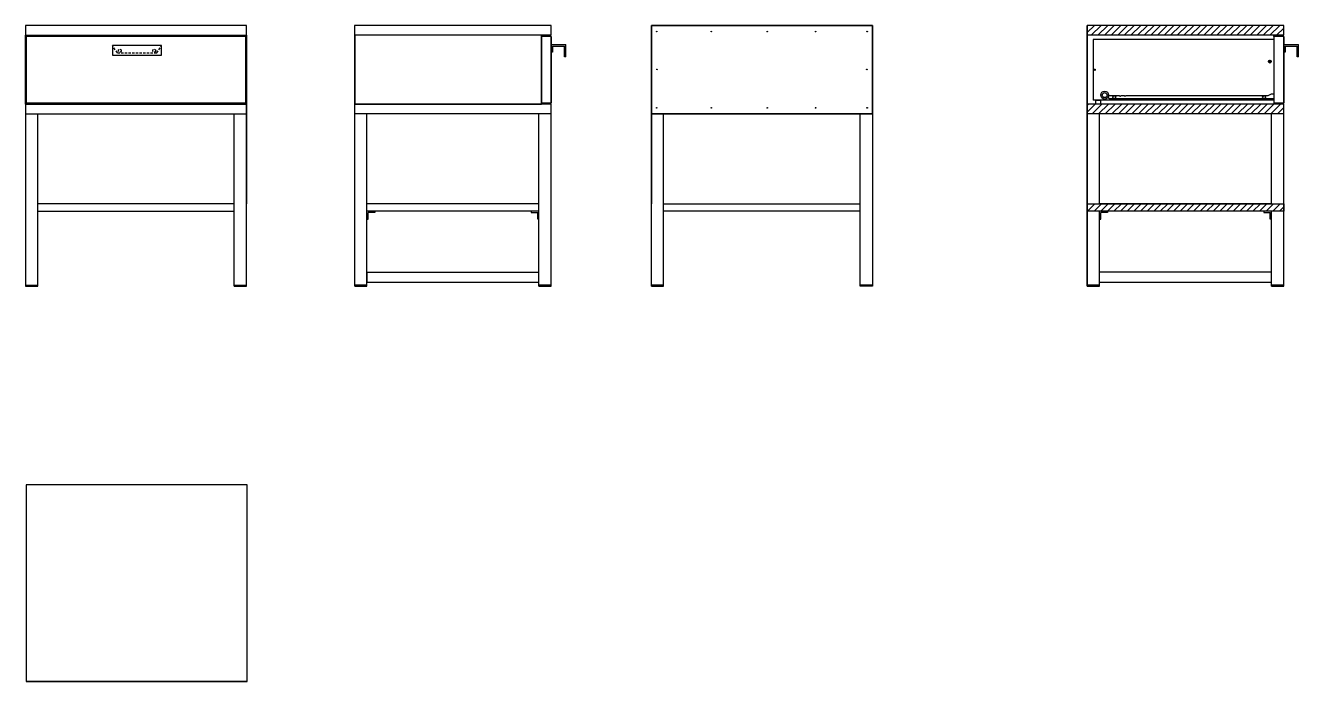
# Model space of a CAD drawing. Header units: millimetres. Extents: x -1075 to 24338, y -11868 to 7393.
# Drawn here: x 9197 to 11788, y 2388 to 3722 of the extents above; entities that cross this region are included whole.
import ezdxf

# ---------------------------------------------------------------- set-up
doc = ezdxf.new("R2010")
doc.units = ezdxf.units.MM
doc.linetypes.add('HIDDEN', pattern=[0.375, 0.25, -0.125])
for name, color, linetype in [('IN-FURN', 3, 'Continuous'), ('IN-FURN-STOR', 104, 'Continuous'), ('IN-FURN-WKSF', 4, 'Continuous'), ('viti e cerniere', 3, 'Continuous')]:
    doc.layers.add(name, color=color, linetype=linetype)
pattern_1 = [(45, (-14173.651, -13432.141), (-6.735192, 6.735192), [])]

msp = doc.modelspace()

# ---------------------------------------------------------------- hatches: boundary and pattern name
at = {"layer": 'IN-FURN-STOR'}
h = msp.add_hatch(dxfattribs=at)
h.set_pattern_fill('ANSI31', color=2, scale=3)
h.set_pattern_definition(pattern_1)
h.paths.add_polyline_path([(11758, 3722.1), (11358, 3722.1), (11358, 3702.1), (11758, 3702.1)])
h.paths.add_polyline_path([(11758, 3562), (11358, 3562), (11358, 3542.1), (11758, 3542.1)])
h = msp.add_hatch(dxfattribs=at)
h.set_pattern_fill('ANSI31', color=2, scale=3)
h.set_pattern_definition(pattern_1)
h.paths.add_polyline_path([(11758, 3359.3), (11358, 3359.3), (11358, 3344.3), (11758, 3344.3)])

# ---------------------------------------------------------------- linework, layer by layer
for p, q in [((9647.1, 3722.1, 412.9), (9197.1, 3722.1, 412.9)), ((9197.1, 3722.1, 412.9), (9197.1, 3192.1, 412.9)), ((9197.1, 3722.1, 412.9), (9197.1, 3702.1, 412.9)), ((9647.1, 3192.1, 412.9), (9647.1, 3722.1, 412.9)), ((10267, 3722.1, 825.8), (9867, 3722.1, 825.8)), ((9867, 3722.1, 825.8), (9867, 3192.1, 825.8)), ((9867.1, 3192.1, 825.8), (9867.1, 3722.1, 825.8)), ((10267, 3702.1, 825.8), (10267, 3722.1, 825.8)), ((10470.9, 3192.1, 1238.7), (10470.9, 3722.1, 1238.7)), ((10470.9, 3722.1, 1238.7), (10920.9, 3722.1, 1238.7)), ((10920.9, 3722.1, 1238.7), (10920.9, 3192.1, 1238.7)), ((10920.9, 3722.1, 1238.7), (10920.9, 3702.1, 1238.7)), ((11758, 3722.1, 1651.6), (11358, 3722.1, 1651.6)), ((11358, 3722.1, 1651.6), (11358, 3192.1, 1651.6)), ((11358, 3192.1, 1651.6), (11358, 3722.1, 1651.6)), ((11758, 3702.1, 1651.6), (11758, 3722.1, 1651.6)), ((9197.1, 3702.1, 412.9), (9647.1, 3702.1, 412.9)), ((10267, 3702.1, 825.8), (9867, 3702.1, 825.8)), ((10247, 3699.9, 825.8), (10247, 3702.1, 825.8)), ((10267, 3699.9, 825.8), (10247, 3699.9, 825.8)), ((10247, 3699.9, 825.8), (10247, 3564.1, 825.8)), ((10267, 3564.1, 825.8), (10267, 3699.9, 825.8)), ((10267, 3699.9, 825.8), (10267, 3564.1, 825.8)), ((10267, 3683.3, 825.8), (10297.1, 3683.3, 825.8)), ((10270, 3680.3, 825.8), (10294.1, 3680.3, 825.8)), ((10270, 3680.3, 825.8), (10270, 3667.7, 825.8)), ((10294.1, 3658.3, 825.8), (10294.1, 3680.3, 825.8)), ((10297.1, 3658.3, 825.8), (10297.1, 3683.3, 825.8)), ((11758, 3702.1, 1651.6), (11358, 3702.1, 1651.6)), ((11738, 3699.9, 1651.6), (11738, 3702.1, 1651.6)), ((11758, 3699.9, 1651.6), (11738, 3699.9, 1651.6)), ((11738, 3699.9, 1651.6), (11738, 3564.1, 1651.6)), ((11758, 3564.1, 1651.6), (11758, 3699.9, 1651.6)), ((11758, 3699.9, 1651.6), (11758, 3564.1, 1651.6)), ((11758, 3683.3, 1651.6), (11788, 3683.3, 1651.6)), ((11761, 3680.3, 1651.6), (11785, 3680.3, 1651.6)), ((11761, 3680.3, 1651.6), (11761, 3667.7, 1651.6)), ((11785, 3658.3, 1651.6), (11785, 3680.3, 1651.6)), ((11788, 3658.3, 1651.6), (11788, 3683.3, 1651.6)), ((10270, 3667.7, 825.8), (10267, 3667.7, 825.8)), ((10297.1, 3658.3, 825.8), (10294.1, 3658.3, 825.8)), ((11761, 3667.7, 1651.6), (11758, 3667.7, 1651.6)), ((11788, 3658.3, 1651.6), (11785, 3658.3, 1651.6)), ((9197.1, 3562.1, 412.9), (9647.1, 3562.1, 412.9)), ((9197.1, 3562.1, 412.9), (9197.1, 3542.1, 412.9)), ((9647.1, 3562.1, 412.9), (9647.1, 3359.3, 412.9)), ((10267, 3562, 825.8), (9867, 3562, 825.8)), ((10267, 3564.1, 825.8), (10247, 3564.1, 825.8)), ((10247, 3564.1, 825.8), (10247, 3562, 825.8)), ((10267, 3192.1, 825.8), (10267, 3562, 825.8)), ((10470.9, 3562.1, 1238.7), (10470.9, 3359.3, 1238.7)), ((10920.9, 3562.1, 1238.7), (10920.9, 3542.1, 1238.7)), ((11758, 3562, 1651.6), (11358, 3562, 1651.6)), ((11758, 3564.1, 1651.6), (11738, 3564.1, 1651.6)), ((11738, 3564.1, 1651.6), (11738, 3562, 1651.6)), ((11758, 3192.1, 1651.6), (11758, 3562, 1651.6)), ((9197.1, 3542.1, 412.9), (9647.1, 3542.1, 412.9)), ((9222.1, 3192.1, 412.9), (9222.1, 3542.1, 412.9)), ((9622.1, 3192.1, 412.9), (9622.1, 3542.1, 412.9)), ((10267, 3542.1, 825.8), (9867, 3542.1, 825.8)), ((9892.1, 3192.1, 825.8), (9892.1, 3542.1, 825.8)), ((10242, 3192.1, 825.8), (10242, 3542.1, 825.8)), ((10267, 3192.1, 825.8), (10267, 3542.1, 825.8)), ((10920.9, 3542.1, 1238.7), (10470.9, 3542.1, 1238.7)), ((10495.9, 3192.1, 1238.7), (10495.9, 3542.1, 1238.7)), ((10920.9, 3542.1, 1238.7), (10695.9, 3542.1, 1238.7)), ((10895.9, 3192.1, 1238.7), (10895.9, 3542.1, 1238.7)), ((11758, 3542.1, 1651.6), (11358, 3542.1, 1651.6)), ((11383, 3359.3, 1651.6), (11383, 3542.1, 1651.6)), ((11733, 3359.3, 1651.6), (11733, 3542.1, 1651.6)), ((11758, 3192.1, 1651.6), (11758, 3542.1, 1651.6)), ((9197.1, 3359.3, 412.9), (9197.1, 3344.3, 412.9)), ((9622.1, 3359.3, 412.9), (9222.1, 3359.3, 412.9)), ((9222.1, 3344.3, 412.9), (9622.1, 3344.3, 412.9)), ((10242, 3359.3, 825.8), (9892.1, 3359.3, 825.8)), ((10242, 3344.3, 825.8), (9892.1, 3344.3, 825.8)), ((9908, 3344.3, 825.8), (9908, 3341.9, 825.8)), ((10226.1, 3344.3, 825.8), (10226.1, 3341.9, 825.8)), ((10495.9, 3359.3, 1238.7), (10895.9, 3359.3, 1238.7)), ((10895.9, 3344.3, 1238.7), (10495.9, 3344.3, 1238.7)), ((10920.9, 3359.3, 1238.7), (10920.9, 3344.3, 1238.7)), ((11733, 3359.3, 1651.6), (11383, 3359.3, 1651.6)), ((11383, 3192.1, 1651.6), (11383, 3344.3, 1651.6)), ((11733, 3344.3, 1651.6), (11383, 3344.3, 1651.6)), ((11398.9, 3344.3, 1651.6), (11398.9, 3341.9, 1651.6)), ((11717.1, 3344.3, 1651.6), (11717.1, 3341.9, 1651.6)), ((11733, 3192.1, 1651.6), (11733, 3344.3, 1651.6)), ((9892.1, 3328.4, 825.8), (9894.4, 3328.4, 825.8)), ((9894.4, 3328.4, 825.8), (9894.4, 3341.9, 825.8)), ((9908, 3341.9, 825.8), (9894.4, 3341.9, 825.8)), ((10226.1, 3341.9, 825.8), (10239.7, 3341.9, 825.8)), ((10239.7, 3328.4, 825.8), (10239.7, 3341.9, 825.8)), ((10242, 3328.4, 825.8), (10239.7, 3328.4, 825.8)), ((11383, 3328.4, 1651.6), (11385.4, 3328.4, 1651.6)), ((11385.4, 3328.4, 1651.6), (11385.4, 3341.9, 1651.6)), ((11398.9, 3341.9, 1651.6), (11385.4, 3341.9, 1651.6)), ((11717.1, 3341.9, 1651.6), (11730.6, 3341.9, 1651.6)), ((11730.6, 3328.4, 1651.6), (11730.6, 3341.9, 1651.6)), ((11733, 3328.4, 1651.6), (11730.6, 3328.4, 1651.6)), ((9197.1, 3193.8, 412.9), (9222.1, 3193.8, 412.9)), ((9197.1, 3192.1, 412.9), (9222.1, 3192.1, 412.9)), ((9197.1, 3192.1, 412.9), (9222.1, 3192.1, 412.9)), ((9622.1, 3193.8, 412.9), (9647.1, 3193.8, 412.9)), ((9622.1, 3192.1, 412.9), (9647.1, 3192.1, 412.9)), ((9647.1, 3192.1, 412.9), (9622.1, 3192.1, 412.9)), ((9892.1, 3193.8, 825.8), (9867.1, 3193.8, 825.8)), ((9892.1, 3192.1, 825.8), (9867.1, 3192.1, 825.8)), ((9867.1, 3192.1, 825.8), (9892.1, 3192.1, 825.8)), ((10267, 3193.8, 825.8), (10242, 3193.8, 825.8)), ((10267, 3192.1, 825.8), (10242, 3192.1, 825.8)), ((10242, 3192.1, 825.8), (10267, 3192.1, 825.8)), ((10495.9, 3193.8, 1238.7), (10470.9, 3193.8, 1238.7)), ((10495.9, 3192.1, 1238.7), (10470.9, 3192.1, 1238.7)), ((10470.9, 3192.1, 1238.7), (10495.9, 3192.1, 1238.7)), ((10920.9, 3193.8, 1238.7), (10895.9, 3193.8, 1238.7)), ((10920.9, 3192.1, 1238.7), (10895.9, 3192.1, 1238.7)), ((10920.9, 3192.1, 1238.7), (10895.9, 3192.1, 1238.7)), ((11383, 3193.8, 1651.6), (11358, 3193.8, 1651.6)), ((11383, 3192.1, 1651.6), (11358, 3192.1, 1651.6)), ((11358, 3192.1, 1651.6), (11383, 3192.1, 1651.6)), ((11758, 3193.8, 1651.6), (11733, 3193.8, 1651.6)), ((11758, 3192.1, 1651.6), (11733, 3192.1, 1651.6)), ((11733, 3192.1, 1651.6), (11758, 3192.1, 1651.6)), ((9648.5, 2387.7, 412.9), (9648.5, 2787.7, 412.9)), ((9648.5, 2387.7, 412.9), (9198.5, 2387.7, 412.9))]:
    msp.add_line(p, q)
for points, elevation in [([(10920.9, 3722.1), (10470.9, 3722.1), (10470.9, 3542.1), (10920.9, 3542.1)], 1238.7), ([(9197.1, 3702.1), (9647.1, 3702.1), (9647.1, 3562.1), (9197.1, 3562.1)], 412.9), ([(9199.1, 3700.1), (9645.1, 3700.1), (9645.1, 3564.1), (9199.1, 3564.1)], 412.9)]:
    msp.add_lwpolyline(points, close=True, dxfattribs=dict(elevation=elevation))
for centre in [(10481.7, 3709.6, 1238.7), (10592.9, 3709.6, 1238.7), (10706.7, 3709.6, 1238.7), (10805.1, 3709.6, 1238.7), (10910, 3709.6, 1238.7), (10482.3, 3632.7, 1238.7), (10909.4, 3632.7, 1238.7), (10481.7, 3554.5, 1238.7), (10592.9, 3554.5, 1238.7), (10706.7, 3554.5, 1238.7), (10805.1, 3554.5, 1238.7), (10910, 3554.5, 1238.7)]:
    msp.add_circle(centre, 0.64)
at = {"layer": 'IN-FURN', "color": 0}
for p, q in [((9474.1, 3681.4, 412.9), (9374.1, 3681.4, 412.9)), ((9374.1, 3681.4, 412.9), (9374.1, 3661.4, 412.9)), ((9474.1, 3661.4, 412.9), (9474.1, 3681.4, 412.9)), ((9374.1, 3661.4, 412.9), (9474.1, 3661.4, 412.9))]:
    msp.add_line(p, q, dxfattribs=at)
at = {"layer": 'IN-FURN', "color": 0, "linetype": 'HIDDEN', "ltscale": 20}
for p, q in [((9384.1, 3666.4, 412.9), (9374.1, 3681.4, 412.9)), ((9464.1, 3666.4, 412.9), (9474.1, 3681.4, 412.9)), ((9384.1, 3666.4, 412.9), (9464.1, 3666.4, 412.9))]:
    msp.add_line(p, q, dxfattribs=at)
at = {"layer": 'IN-FURN-STOR', "color": 0}
for p, q in [((11358, 3722.1, 1651.6), (11357.5, 3722.1, 1651.6)), ((11357.5, 3722.1, 1651.6), (11357.5, 3542.2, 1651.6)), ((11738, 3693.8, 1651.6), (11369.9, 3693.8, 1651.6)), ((11369.9, 3693.8, 1651.6), (11369.9, 3570.4, 1651.6)), ((11738, 3570.4, 1651.6), (11369.9, 3570.4, 1651.6)), ((11357.5, 3542.2, 1651.6), (11357.5, 3542.1, 1651.6)), ((11357.5, 3542.1, 1651.6), (11358, 3542.1, 1651.6)), ((10242, 3219.7, 825.8), (9892.1, 3219.7, 825.8)), ((9892.1, 3219.7, 825.8), (9892.1, 3199.7, 825.8)), ((10242, 3199.7, 825.8), (10242, 3219.7, 825.8)), ((11733, 3220, 2477.4), (11383, 3220, 2477.4)), ((9892.1, 3199.7, 825.8), (10242, 3199.7, 825.8)), ((11383, 3200, 2477.4), (11733, 3200, 2477.4))]:
    msp.add_line(p, q, dxfattribs=at)
for points, elevation in [([(10247, 3702.1), (9867.1, 3702.1), (9867.1, 3562), (10247, 3562)], 825.8), ([(11375.3, 3570.4), (11384.7, 3570.4), (11384.7, 3562), (11375.3, 3562)], 1651.6), ([(11358, 3359.3), (11758, 3359.3), (11758, 3344.3), (11358, 3344.3)], 1651.6), ([(9198.5, 2387.7), (9648.5, 2387.7), (9648.5, 2787.7), (9198.5, 2787.7)], 412.9)]:
    msp.add_lwpolyline(points, close=True, dxfattribs=dict(at, elevation=elevation))
msp.add_circle((11373.1, 3632.1, 1651.6), 1.31, dxfattribs=at)
at = {"layer": 'IN-FURN-WKSF', "color": 6}
for p, q in [((11403.3, 3579.5, 1651.6), (11423, 3579.5, 1651.6)), ((11423, 3579.5, 1651.6), (11425.2, 3578.1, 1651.6)), ((11425.2, 3578.1, 1651.6), (11425.9, 3578.1, 1651.6)), ((11425.9, 3578.1, 1651.6), (11426.5, 3579.5, 1651.6)), ((11426.5, 3579.5, 1651.6), (11433, 3579.5, 1651.6)), ((11433, 3579.5, 1651.6), (11435.2, 3578.1, 1651.6)), ((11435.9, 3578.1, 1651.6), (11435.2, 3578.1, 1651.6)), ((11435.9, 3578.1, 1651.6), (11436.5, 3579.5, 1651.6)), ((11436.5, 3579.5, 1651.6), (11454.3, 3579.5, 1651.6)), ((11454.3, 3579.5, 1651.6), (11718, 3579.5, 1651.6)), ((11403, 3573.5, 1651.6), (11454.3, 3573.5, 1651.6)), ((11454.3, 3573.5, 1651.6), (11738, 3573.5, 1651.6))]:
    msp.add_line(p, q, dxfattribs=at)
at = {"layer": 'IN-FURN-WKSF', "color": 6, "elevation": 1651.6}
msp.add_lwpolyline([(11718, 3579.5), (11725.9, 3579.5), (11733.3, 3583), (11738, 3583)], dxfattribs=at)
at = {"layer": 'IN-FURN-WKSF', "color": 0, "linetype": 'HIDDEN', "ltscale": 20}
for centre in [(9389.1, 3670.7, 412.9), (9459.1, 3670.7, 412.9)]:
    msp.add_circle(centre, 3, dxfattribs=at)
at = {"layer": 'IN-FURN-WKSF', "color": 6}
for centre, radius in [((11393.4, 3580.5, 1651.6), 8), ((11393.4, 3580.5, 1651.6), 5), ((11413, 3576.5, 1651.6), 3), ((11718, 3576.5, 1651.6), 3)]:
    msp.add_circle(centre, radius, dxfattribs=at)
msp.add_arc((11404, 3576.5, 1651.6), 3.13, 103.1879, 250.4633, dxfattribs=at)
at = {"layer": 'viti e cerniere', "color": 0}
for p, q in [((11727.6, 3649, 1651.6), (11727.6, 3648, 1651.6)), ((11729.1, 3649, 1651.6), (11727.6, 3649, 1651.6)), ((11727.6, 3648, 1651.6), (11729.1, 3648, 1651.6)), ((11730.1, 3650.5, 1651.6), (11729.1, 3650.5, 1651.6)), ((11729.1, 3650.5, 1651.6), (11729.1, 3649, 1651.6)), ((11730.1, 3649, 1651.6), (11729.1, 3648, 1651.6)), ((11730.1, 3648, 1651.6), (11729.1, 3649, 1651.6)), ((11729.1, 3648, 1651.6), (11729.1, 3646.5, 1651.6)), ((11729.1, 3646.5, 1651.6), (11730.1, 3646.5, 1651.6)), ((11730.1, 3649, 1651.6), (11730.1, 3650.5, 1651.6)), ((11731.6, 3649, 1651.6), (11730.1, 3649, 1651.6)), ((11730.1, 3646.5, 1651.6), (11730.1, 3648, 1651.6)), ((11730.1, 3648, 1651.6), (11731.6, 3648, 1651.6)), ((11731.6, 3648, 1651.6), (11731.6, 3649, 1651.6))]:
    msp.add_line(p, q, dxfattribs=at)
msp.add_circle((11729.6, 3648.5, 1651.6), 2.88, dxfattribs=at)

doc.saveas('drawing.dxf')
